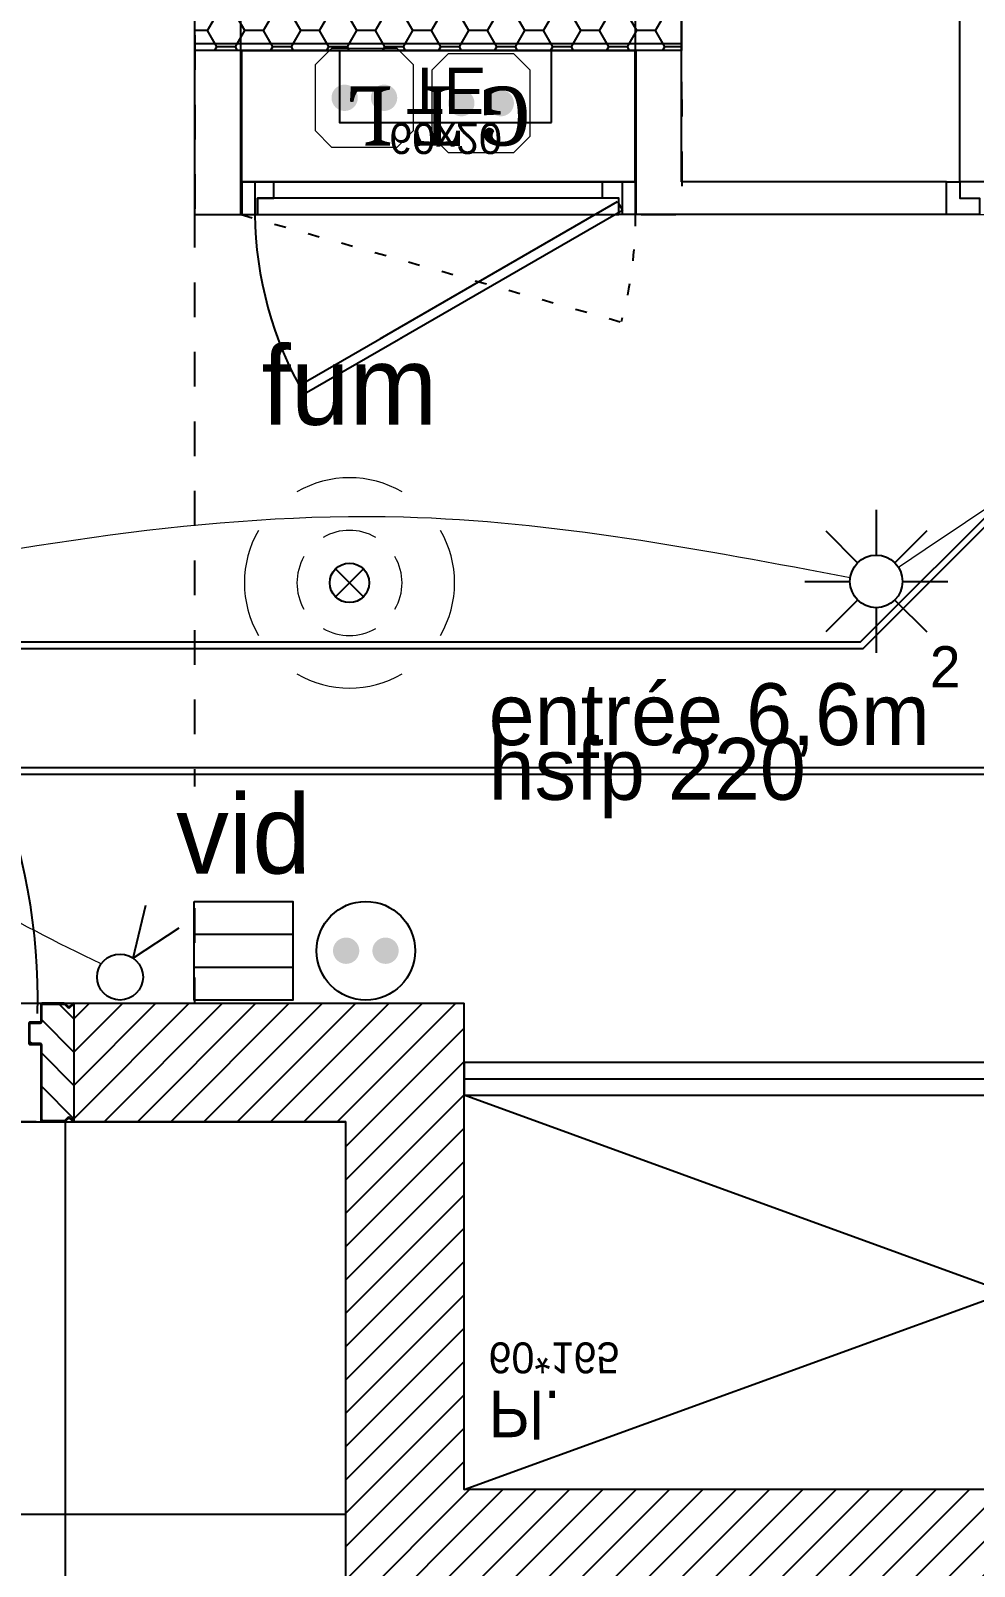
# Model space of a CAD drawing. Header units: centimetres. Extents: x 2648 to 12729, y 1890 to 6224.
# Drawn here: x 10158.8 to 10302.4, y 4214.7 to 4448.4 of the extents above; entities that cross this region are included whole.
import ezdxf
from ezdxf.enums import TextEntityAlignment as Align

# ---------------------------------------------------------------- set-up
doc = ezdxf.new("R2010")
doc.units = ezdxf.units.CM
for name, pattern in [('Style de ligne -13', [0.147638, 0.098425, -0.049213]), ('Style de ligne -18', [0.164042, 0.054681, -0.109361]), ('Style de ligne -5', [0.20828, 0.069425, -0.138855]), ('VW-01', [0.41656, 0.20828, -0.20828])]:
    doc.linetypes.add(name, pattern=pattern)
for name, color, linetype in [('B aménagement intérieur', 252, 'Continuous'), ('B Faux plafonds', 9, 'Continuous'), ('B GÈnÈral_Hatch', 252, 'Continuous'), ('B Général', 252, 'Continuous'), ('C ANNOTATIONS-prestations', 252, 'Continuous'), ('C ANNOTATIONS-prestations_Hatch', 252, 'Continuous'), ('C ANNOTATIONS-texte', 252, 'Continuous'), ('D SURFACES-shab', 252, 'Continuous'), ('F REMPLISSAGE-TE', 252, 'Continuous'), ('F REMPLISSAGE-TE_Hatch', 252, 'Continuous'), ('prlm-MOD-EL', 190, 'Continuous')]:
    doc.layers.add(name, color=color, linetype=linetype)
for name, color, linetype, lineweight in [('prlm-CHAUFF', 4, 'Continuous', 25), ('prlm-ELEC-CFA', 1, 'Continuous', 25), ('prlm-ELEC-CFO', 10, 'Continuous', 25), ('prlm-ELEC-SSI', 6, 'Continuous', 25)]:
    doc.layers.add(name, color=color, linetype=linetype, lineweight=lineweight)
doc.styles.add('Eurostile', font='Eurosti.TTF')
doc.styles.add('prlm-elec-cfa', font='comic.ttf', dxfattribs={"height": 12})
doc.styles.add('prlm-elec-ssi', font='comic.ttf', dxfattribs={"height": 12})
doc.styles.add('prlm-mod', font='cambriaz.ttf', dxfattribs={"height": 18})
pattern_1 = [(-180, (107.5736, 81.019), (-4.261364, -2.4603), [2.84091, -5.68182]), (-60, (107.5736, 81.019), (4.261364, -2.4603), [2.84091, -5.68182]), (-120, (104.7327, 76.0983), (-9e-09, -4.9206), [2.84091, -5.68182])]
pattern_2 = [(45, (0, 0), (2.4253472, -2.6458333), [])]

# ---------------------------------------------------------------- blocks, each defined once
blk = doc.blocks.new('B 80.PP 80')
at = {"layer": 'B Général', "flags": 128}
blk.add_lwpolyline([(-43, 2.5), (-43, 85.5), (-39, 85.5), (-39, 2.5)], close=True, dxfattribs=at)
at = {"layer": 'B Général', "linetype": 'Style de ligne -18', "ltscale": 25.4, "flags": 128}
blk.add_lwpolyline([(46, 2.5), (45.27, 13.33), (43.1, 23.98), (39.53, 34.26), (34.61, 44), (28.44, 53.03), (21.1, 61.19), (12.74, 68.35), (3.5, 74.38), (-6.47, 79.18), (-17, 82.67), (-27.91, 84.79), (-39, 85.5)], dxfattribs=at)
at = {"layer": 'B Général', "linetype": 'Continuous', "flags": 128}
for points in [[(-45, 2.5), (-43, 2.5), (-43, 0), (-40, 0), (-40, -2.5), (-45, -2.5)], [(48, 2.5), (46, 2.5), (46, 0), (43, 0), (43, -2.5), (48, -2.5), (48, -2.5), (48, -2.5), (48, 1.79), (48, 1.79)]]:
    blk.add_lwpolyline(points, close=True, dxfattribs=at)
at = {"layer": 'C ANNOTATIONS-prestations', "insert": (-37.5, 32.5), "char_height": 5.8825, "attachment_point": 1, "rotation": 90, "line_spacing_factor": 0.894142, "style": 'Eurostile'}
blk.add_mtext('PP 83 x 204', dxfattribs=at)
blk = doc.blocks.new('B 80.Groupe-5-1')
at = {"layer": 'B Général', "flags": 128}
for points in [[(-31.46, -5.77), (-31.46, -0.77), (-28.96, -0.77), (-28.96, -3.27), (-26.46, -3.27), (-26.46, -5.77)], [(26.04, -0.77), (26.04, -3.27), (-28.96, -3.27), (-28.96, -0.77)], [(28.54, -5.77), (28.54, -0.77), (26.04, -0.77), (26.04, -3.27), (23.54, -3.27), (23.54, -5.77)]]:
    blk.add_lwpolyline(points, close=True, dxfattribs=at)
blk = doc.blocks.new('B 80.TE')
at = {"layer": 'B Général', "linetype": 'Style de ligne -5', "ltscale": 25.4}
blk.add_line((-31.46, -0.77), (26.39, 15.56), dxfattribs=at)
at = {"layer": 'B Général', "flags": 128}
for points in [[(28.54, -5.77), (28.54, -25.77), (-31.46, -25.77), (-31.46, -5.77)], [(15.79, -14.77), (15.79, -25.77), (-16.46, -25.77), (-16.46, -14.77)]]:
    blk.add_lwpolyline(points, close=True, dxfattribs=at)
at = {"layer": 'B Général', "linetype": 'Style de ligne -5', "ltscale": 25.4}
blk.add_arc((-34.54, -0.77), 63.08, 359.9968, 14.9984, dxfattribs=at)
at = {"layer": 'B Général'}
blk.add_blockref('B 80.Groupe-5-1', (0, 0), dxfattribs=at)
at = {"layer": 'B Général', "insert": (-0.34, -16.07), "char_height": 7.059, "width": 32.25, "attachment_point": 2, "line_spacing_factor": 0.894142, "style": 'Eurostile'}
blk.add_mtext('TE ', dxfattribs=at)
at = {"layer": 'C ANNOTATIONS-prestations', "insert": (-0.34, -14.77), "char_height": 4.706, "width": 32.25, "attachment_point": 8, "line_spacing_factor": 0.894142, "style": 'Eurostile'}
blk.add_mtext('60x20', dxfattribs=at)
blk = doc.blocks.new('B 80.Placard 60.165')
at = {"layer": 'B Général', "linetype": 'Continuous'}
for p, q in [((82.5, 30), (-82.5, -30)), ((-82.5, 30), (82.5, -30))]:
    blk.add_line(p, q, dxfattribs=at)
at = {"layer": 'B Général', "linetype": 'Continuous', "flags": 128}
blk.add_lwpolyline([(82.5, -30), (82.5, 30), (-82.5, 30), (-82.5, -30)], dxfattribs=at)
for points in [[(82.5, -30), (82.5, -35), (-82.5, -35), (-82.5, -30)], [(82.5, -30), (82.5, -32.5), (-2.58, -32.5), (-2.58, -30)], [(2.58, -32.5), (2.58, -35), (-82.5, -35), (-82.5, -32.5)]]:
    blk.add_lwpolyline(points, close=True, dxfattribs=at)
at = {"layer": 'B Général', "insert": (-78.81, 22.03), "char_height": 7.059, "attachment_point": 1, "line_spacing_factor": 0.894142, "style": 'Eurostile'}
blk.add_mtext('Pl.', dxfattribs=at)
at = {"layer": 'C ANNOTATIONS-prestations', "insert": (-78.81, 9.92), "char_height": 4.706, "attachment_point": 4, "line_spacing_factor": 0.894142, "style": 'Eurostile'}
blk.add_mtext('60*165', dxfattribs=at)
blk = doc.blocks.new('B 80.T3 BS 107 (2D)')
at = {"layer": 'B GÈnÈral_Hatch', "linetype": 'Continuous'}
h = blk.add_hatch(dxfattribs=at)
h.set_pattern_fill('PSE', color=256, angle=-180, style=0, pattern_type=2)
h.set_pattern_definition(pattern_1)
h.paths.add_polyline_path([(-69.17, 109.5), (-69.17, 99.5), (-143.3, 99.5), (-143.3, 109.5)])
at = {"layer": 'F REMPLISSAGE-TE_Hatch', "linetype": 'Continuous'}
h = blk.add_hatch(dxfattribs=at)
h.set_pattern_fill('PSE', color=256, angle=-180, style=0, pattern_type=2)
h.set_pattern_definition(pattern_1)
h.paths.add_polyline_path([(-69.17, 108.5), (-69.17, 109.5), (-143.3, 109.5), (-143.3, 108.5)])
h = blk.add_hatch(dxfattribs=at)
h.set_pattern_fill('PSE', color=256, angle=-180, style=0, pattern_type=2)
h.set_pattern_definition(pattern_1)
h.paths.add_polyline_path([(-69.17, 99.5), (-69.17, 108.5), (-143.3, 108.5), (-143.3, 99.5)])
at = {"layer": 'B Faux plafonds', "linetype": 'VW-01', "ltscale": 25.4, "flags": 128}
blk.add_lwpolyline([(-102.3, 328.51), (-102.31, 254.52), (-410.28, 254.51), (-410.28, 161.48), (-267.29, 161.48), (-267.29, 34.48), (-143.3, 34.48), (-143.3, 134.5), (-69.14, 134.5), (-69.24, 43.59), (-66.26, 43.59), (-66.26, 43.57), (78.3, 43.58), (78.3, 263.5), (63.3, 263.5), (63.3, 328.51)], close=True, dxfattribs=at)
at = {"layer": 'B Général', "linetype": 'Continuous'}
for p, q in [((-143.3, 134.5), (-143.3, 104.5)), ((-143.3, 134.5), (-136.3, 134.5)), ((-136.3, 134.5), (-136.3, 104.5)), ((-28.89, 134.5), (-76.28, 134.5)), ((-28.89, 134.5), (-76.28, 134.5)), ((-76.27, 104.5), (-76.28, 134.5)), ((-28.89, 134.5), (-28.89, 129.5)), ((-28.89, 129.5), (-69.27, 129.5)), ((-28.89, 129.5), (-69.27, 129.5)), ((-69.27, 104.5), (-69.27, 129.5)), ((-143.3, 109.5), (-143.3, 99.5)), ((-69.17, 109.5), (-143.3, 109.5)), ((-69.17, 109.5), (-69.17, 99.5))]:
    blk.add_line(p, q, dxfattribs=at)
at = {"layer": 'B Général', "linetype": 'VW-01', "ltscale": 25.4, "flags": 128}
blk.add_lwpolyline([(-263.3, 34.48), (-263.3, 254.48), (-143.3, 254.48), (-143.3, 34.48)], close=True, dxfattribs=at)
at = {"layer": 'D SURFACES-shab', "lineweight": 18, "flags": 128}
for points in [[(-143.3, 34.48), (-143.3, 134.5), (78.3, 134.5), (78.3, 263.5), (62.69, 263.5), (62.69, 328.49), (-102.31, 328.5), (-102.31, 254.52), (-267.3, 254.48), (-267.3, 34.48)], [(-138.3, 43.58), (-69.24, 43.59), (-69.27, 129.5), (78.3, 129.5), (78.3, 43.58), (498.3, 43.58), (498.3, -328.51), (-138.3, -328.51)]]:
    blk.add_lwpolyline(points, close=True, dxfattribs=at)
at = {"layer": 'F REMPLISSAGE-TE', "linetype": 'Continuous'}
blk.add_line((-69.17, 108.5), (-143.3, 108.5), dxfattribs=at)
at = {"layer": 'B Général'}
for name, p in [('B 80.Placard 60.165', (-19.81, 298.51)), ('B 80.TE', (-104.81, 135.27))]:
    blk.add_blockref(name, p, dxfattribs=at)
at = {"layer": 'B Général', "xscale": -1, "rotation": 180}
blk.add_blockref('B 80.PP 80', (16.11, 132), dxfattribs=at)
blk = doc.blocks.new('B 80.PP 93_204 PF1_2h mur20')
at = {"layer": 'B GÈnÈral_Hatch', "linetype": 'Continuous'}
h = blk.add_hatch(dxfattribs=at)
h.set_pattern_fill('50_BETON', color=256, style=0, pattern_type=2)
h.set_pattern_definition(pattern_2)
edge = h.paths.add_edge_path()
edge.add_line((-51.6, -8.95), (-50.94, -8.37))
edge.add_line((-50.94, -8.37), (-50.93, -8.36))
edge.add_arc((-50.79, -8.52), 0.2, 48.9909, 131.0091, ccw=False)
edge.add_line((-50.66, -8.36), (-50.65, -8.37))
edge.add_line((-50.65, -8.37), (-50.1, -8.86))
edge.add_line((-50.1, -8.86), (-50.1, -8.86))
edge.add_arc((-50.06, -8.82), 0.05, 228.9909, 270)
edge.add_line((-50.06, -8.87), (-50.06, -8.87))
edge.add_line((-50.06, -8.87), (-46.7, -8.87))
edge.add_line((-46.7, -8.87), (-46.69, -8.87))
edge.add_arc((-46.69, -8.83), 0.0435, 270, 360)
edge.add_line((-46.65, -8.83), (-46.65, 2.7))
edge.add_arc((-46.48, 2.7), 0.174, 90, 180, ccw=False)
edge.add_line((-46.48, 2.87), (-46.45, 2.87))
edge.add_line((-46.45, 2.87), (-44.9, 2.87))
edge.add_line((-44.9, 2.87), (-44.89, 2.87))
edge.add_arc((-44.89, 2.91), 0.0435, 270, 360)
edge.add_line((-44.85, 2.91), (-44.85, 5.96))
edge.add_arc((-44.89, 5.96), 0.0435, 0, 90)
edge.add_line((-44.89, 6), (-44.9, 6))
edge.add_line((-44.9, 6), (-46.45, 6))
edge.add_line((-46.45, 6), (-46.48, 6))
edge.add_arc((-46.48, 6.17), 0.174, 180, 270, ccw=False)
edge.add_line((-46.65, 6.17), (-46.65, 8.83))
edge.add_arc((-46.69, 8.83), 0.0435, 0, 90)
edge.add_line((-46.69, 8.87), (-46.7, 8.87))
edge.add_line((-46.7, 8.87), (-50.06, 8.87))
edge.add_line((-50.06, 8.87), (-50.06, 8.87))
edge.add_arc((-50.06, 8.82), 0.05, 90, 131.0091)
edge.add_line((-50.1, 8.86), (-50.1, 8.86))
edge.add_line((-50.1, 8.86), (-50.65, 8.37))
edge.add_line((-50.65, 8.37), (-50.66, 8.37))
edge.add_arc((-50.79, 8.52), 0.2, 233.0967, 311.0091, ccw=False)
edge.add_line((-50.91, 8.36), (-50.92, 8.36))
edge.add_line((-50.92, 8.36), (-51.44, 8.81))
edge.add_line((-51.44, 8.81), (-51.44, 8.81))
edge.add_line((-51.44, 8.81), (-51.6, 8.95))
edge.add_line((-51.6, 8.95), (-51.6, -8.95))
h = blk.add_hatch(dxfattribs=at)
h.set_pattern_fill('50_BETON', color=256, style=0, pattern_type=2)
h.set_pattern_definition(pattern_2)
edge = h.paths.add_edge_path()
edge.add_line((51.6, -8.95), (50.94, -8.37))
edge.add_line((50.94, -8.37), (50.93, -8.36))
edge.add_arc((50.79, -8.52), 0.2, 48.9909, 131.0091)
edge.add_line((50.66, -8.36), (50.65, -8.37))
edge.add_line((50.65, -8.37), (50.1, -8.86))
edge.add_line((50.1, -8.86), (50.1, -8.86))
edge.add_arc((50.06, -8.82), 0.05, 270, 311.0091, ccw=False)
edge.add_line((50.06, -8.87), (50.06, -8.87))
edge.add_line((50.06, -8.87), (46.7, -8.87))
edge.add_line((46.7, -8.87), (46.69, -8.87))
edge.add_arc((46.69, -8.83), 0.0435, 180, 270, ccw=False)
edge.add_line((46.65, -8.83), (46.65, 2.7))
edge.add_arc((46.48, 2.7), 0.174, 0, 90)
edge.add_line((46.48, 2.87), (46.45, 2.87))
edge.add_line((46.45, 2.87), (44.9, 2.87))
edge.add_line((44.9, 2.87), (44.89, 2.87))
edge.add_arc((44.89, 2.91), 0.0435, 180, 270, ccw=False)
edge.add_line((44.85, 2.91), (44.85, 5.96))
edge.add_arc((44.89, 5.96), 0.0435, 90, 180, ccw=False)
edge.add_line((44.89, 6), (44.9, 6))
edge.add_line((44.9, 6), (46.45, 6))
edge.add_line((46.45, 6), (46.48, 6))
edge.add_arc((46.48, 6.17), 0.174, 270, 360)
edge.add_line((46.65, 6.17), (46.65, 8.83))
edge.add_arc((46.69, 8.83), 0.0435, 90, 180, ccw=False)
edge.add_line((46.69, 8.87), (46.7, 8.87))
edge.add_line((46.7, 8.87), (50.06, 8.87))
edge.add_line((50.06, 8.87), (50.06, 8.87))
edge.add_arc((50.06, 8.82), 0.05, 48.9909, 90, ccw=False)
edge.add_line((50.1, 8.86), (50.1, 8.86))
edge.add_line((50.1, 8.86), (50.65, 8.37))
edge.add_line((50.65, 8.37), (50.66, 8.37))
edge.add_arc((50.79, 8.52), 0.2, 228.9909, 306.9033)
edge.add_line((50.91, 8.36), (50.92, 8.36))
edge.add_line((50.92, 8.36), (51.44, 8.81))
edge.add_line((51.44, 8.81), (51.44, 8.81))
edge.add_line((51.44, 8.81), (51.6, 8.95))
edge.add_line((51.6, 8.95), (51.6, -8.95))
at = {"layer": 'B Général', "linetype": 'Style de ligne -13', "ltscale": 25.4}
for p, q in [((46.7, 9), (-46.7, 9)), ((46.7, -9), (-46.7, -9))]:
    blk.add_line(p, q, dxfattribs=at)
at = {"layer": 'B Général', "linetype": 'Continuous', "flags": 128}
for points in [[(45, 12), (48.5, 12), (48.5, 10), (50, 10), (50.01, 106), (48.51, 106), (48.51, 104), (45.01, 104)], [(0, -20.5), (-14, -41.85), (14, -41.85)]]:
    blk.add_lwpolyline(points, close=True, dxfattribs=at)
for points in [[(-46.5, 8.83), (-46.5, 6.17, 0.414214), (-46.46, 6.13), (-46.45, 6.13), (-44.9, 6.13), (-44.87, 6.13, -0.414214), (-44.7, 5.96), (-44.7, 2.91, -0.414214), (-44.87, 2.74), (-44.9, 2.74), (-46.45, 2.74), (-46.46, 2.74, 0.414214), (-46.5, 2.7), (-46.5, -8.83, -0.414214), (-46.67, -9), (-46.7, -9), (-50.06, -9), (-50.07, -9, -0.18087), (-50.2, -8.95), (-50.2, -8.95), (-50.76, -8.47), (-50.76, -8.46, 0.373975), (-50.83, -8.46), (-50.83, -8.47), (-51.49, -9.04), (-51.6, -8.95), (-50.94, -8.37), (-50.93, -8.36, -0.373975), (-50.66, -8.36), (-50.65, -8.37), (-50.1, -8.86), (-50.1, -8.86, 0.18087), (-50.06, -8.87), (-50.06, -8.87), (-46.7, -8.87), (-46.69, -8.87, 0.414214), (-46.65, -8.83), (-46.65, 2.7, -0.414214), (-46.48, 2.87), (-46.45, 2.87), (-44.9, 2.87), (-44.89, 2.87, 0.414214), (-44.85, 2.91), (-44.85, 5.96, 0.414214), (-44.89, 6), (-44.9, 6), (-46.45, 6), (-46.48, 6, -0.414214), (-46.65, 6.17), (-46.65, 8.83, 0.414214), (-46.69, 8.87), (-46.7, 8.87), (-50.06, 8.87), (-50.06, 8.87, 0.18087), (-50.1, 8.86), (-50.1, 8.86), (-50.65, 8.37), (-50.66, 8.37, -0.353689), (-50.91, 8.36), (-50.92, 8.36), (-51.44, 8.81), (-51.44, 8.81), (-51.6, 8.95), (-51.49, 9.04), (-50.88, 8.51, 0.385556), (-50.77, 8.46), (-50.76, 8.47), (-50.2, 8.95), (-50.2, 8.95, -0.18087), (-50.07, 9), (-50.06, 9), (-46.7, 9), (-46.67, 9, -0.414214)], [(46.5, 8.83), (46.5, 6.17, -0.414214), (46.46, 6.13), (46.45, 6.13), (44.9, 6.13), (44.87, 6.13, 0.414214), (44.7, 5.96), (44.7, 2.91, 0.414214), (44.87, 2.74), (44.9, 2.74), (46.45, 2.74), (46.46, 2.74, -0.414214), (46.5, 2.7), (46.5, -8.83, 0.414214), (46.67, -9), (46.7, -9), (50.06, -9), (50.07, -9, 0.18087), (50.2, -8.95), (50.2, -8.95), (50.76, -8.47), (50.76, -8.46, -0.373975), (50.83, -8.46), (50.83, -8.47), (51.49, -9.04), (51.6, -8.95), (50.94, -8.37), (50.93, -8.36, 0.373975), (50.66, -8.36), (50.65, -8.37), (50.1, -8.86), (50.1, -8.86, -0.18087), (50.06, -8.87), (50.06, -8.87), (46.7, -8.87), (46.69, -8.87, -0.414214), (46.65, -8.83), (46.65, 2.7, 0.414214), (46.48, 2.87), (46.45, 2.87), (44.9, 2.87), (44.89, 2.87, -0.414214), (44.85, 2.91), (44.85, 5.96, -0.414214), (44.89, 6), (44.9, 6), (46.45, 6), (46.48, 6, 0.414214), (46.65, 6.17), (46.65, 8.83, -0.414214), (46.69, 8.87), (46.7, 8.87), (50.06, 8.87), (50.06, 8.87, -0.18087), (50.1, 8.86), (50.1, 8.86), (50.65, 8.37), (50.66, 8.37, 0.353689), (50.91, 8.36), (50.92, 8.36), (51.44, 8.81), (51.44, 8.81), (51.6, 8.95), (51.49, 9.04), (50.88, 8.51, -0.385556), (50.77, 8.46), (50.76, 8.47), (50.2, 8.95), (50.2, 8.95, 0.18087), (50.07, 9), (50.06, 9), (46.7, 9), (46.67, 9, 0.414214)]]:
    blk.add_lwpolyline(points, format="xyb", close=True, dxfattribs=at)
at = {"layer": 'B Général', "linetype": 'Continuous'}
blk.add_circle((48.5, 9.5), 0.5, dxfattribs=at)
blk.add_arc((48.5, 9.5), 94.5, 90, 181.2323, dxfattribs=at)
at = {"layer": 'C ANNOTATIONS-prestations', "insert": (25.17, 12.23), "char_height": 7.059, "attachment_point": 1, "rotation": 90, "line_spacing_factor": 0.894142, "style": 'Eurostile'}
blk.add_mtext('PP 93*204\\PPF 1/2h\\P', dxfattribs=at)
blk = doc.blocks.new('xi.PCGTL')
at = {"layer": 'prlm-ELEC-CFO', "color": 0, "lineweight": 0}
blk.add_lwpolyline([(-7.5, -5), (-5, -7.5), (5, -7.5), (7.5, -5), (7.5, 5), (5, 7.5), (-5, 7.5), (-7.5, 5)], close=True, dxfattribs=at)
at = {"layer": 'prlm-ELEC-CFO', "color": 0, "linetype": 'ByBlock', "lineweight": 5, "const_width": 2}
for points in [[(-4, 0, 1), (-2, 0, 1)], [(2, 0, 1), (4, 0, 1)]]:
    blk.add_lwpolyline(points, format="xyb", close=True, dxfattribs=at)
blk = doc.blocks.new('xi.PC')
at = {"color": 0, "lineweight": 5}
blk.add_wipeout([(-7.5, -7.5), (7.5, -7.5), (7.5, 7.5), (-7.5, 7.5)], dxfattribs=at).dxf.layer = 'prlm-ELEC-CFO'
at = {"layer": 'prlm-ELEC-CFO', "color": 0, "linetype": 'ByBlock', "lineweight": 5, "const_width": 2}
for points in [[(-4, 0, 1), (-2, 0, 1)], [(2, 0, 1), (4, 0, 1)]]:
    blk.add_lwpolyline(points, format="xyb", close=True, dxfattribs=at)
at = {"layer": 'prlm-ELEC-CFO', "color": 0, "linetype": 'ByBlock', "lineweight": -2}
blk.add_circle((0, 0), 7.5, dxfattribs=at)
blk = doc.blocks.new('xi.VID')
at = {"layer": 'prlm-ELEC-CFA', "color": 0, "linetype": 'ByBlock', "lineweight": -2, "flags": 128}
blk.add_lwpolyline([(-7.5, 7.5), (7.5, 7.5), (7.5, -7.5), (-7.5, -7.5)], close=True, dxfattribs=at)
at = {"layer": 'prlm-ELEC-CFA', "color": 0}
for points in [[(-7.5, 2.5), (7.5, 2.5)], [(-7.5, -2.5), (7.5, -2.5)]]:
    blk.add_lwpolyline(points, dxfattribs=at)
blk = doc.blocks.new('xi.FUM')
at = {"color": 0}
blk.add_wipeout([(-10.61, -10.61), (-15, 0), (-10.61, 10.61), (0, 15), (10.61, 10.61), (15, 0), (10.61, -10.61), (0, -15)], dxfattribs=at).dxf.layer = 'prlm-ELEC-SSI'
at = {"layer": 'prlm-ELEC-SSI', "color": 0}
for points in [[(-2.12, 2.12), (2.12, -2.12)], [(2.12, 2.12), (-2.12, -2.12)]]:
    blk.add_lwpolyline(points, dxfattribs=at)
blk.add_circle((0, 0), 3, dxfattribs=at)
at = {"layer": 'prlm-ELEC-SSI', "color": 0, "lineweight": 13}
for radius, start, end in [(16, 60, 120), (16, 150, 210), (8, 60, 120), (16, 330, 30), (8, 150, 210), (8, 330, 30), (8, 240, 300), (16, 240, 300)]:
    blk.add_arc((0, 0), radius, start, end, dxfattribs=at)
blk = doc.blocks.new('xi.VV')
at = {"layer": 'prlm-ELEC-CFO', "color": 0}
blk.add_lwpolyline([(6.95, 3.42), (0.01, -1.13), (1.91, 6.95)], dxfattribs=at)
blk.add_circle((-2, -4), 3.5, dxfattribs=at)
blk = doc.blocks.new('xi.SPOT')
at = {"color": 0, "lineweight": 5}
blk.add_wipeout([(-4, 0), (-2.83, -2.83), (0, -4), (2.83, -2.83), (4, 0), (2.83, 2.83), (0, 4), (-2.83, 2.83)], dxfattribs=at).dxf.layer = 'prlm-ELEC-CFO'
at = {"layer": 'prlm-ELEC-CFO', "color": 0, "linetype": 'ByBlock', "lineweight": -2, "flags": 128}
for points in [[(0, 10.88), (0, 4)], [(-7.69, 7.69), (-2.83, 2.83)], [(7.69, 7.69), (2.83, 2.83)], [(-10.88, 0), (-4, 0)], [(4, 0), (10.88, 0)], [(-2.83, -2.83), (-7.69, -7.69)], [(0, -4), (0, -10.88)], [(2.83, -2.83), (7.69, -7.69)]]:
    blk.add_lwpolyline(points, dxfattribs=at)
at = {"layer": 'prlm-ELEC-CFO', "color": 0, "linetype": 'ByBlock', "lineweight": -2}
blk.add_circle((0, 0), 4, dxfattribs=at)
blk = doc.blocks.new('xi.gtl')
at = {"layer": 'prlm-MOD-EL', "color": 0}
for points in [[(2.8, 22.99), (2.02, 24.35), (50.51, 52.34), (51.28, 50.98)], [(0, 25), (2.02, 25), (2.02, 20), (0, 20)], [(60, 25), (57.98, 25), (57.98, 20), (60, 20)], [(0, 20), (60, 20), (60, 0), (0, 0)]]:
    blk.add_lwpolyline(points, close=True, dxfattribs=at)
blk.add_arc((2.02, 24.35), 55.99, 0.6678, 30, dxfattribs=at)
at = {"layer": 'prlm-MOD-EL', "color": 0, "style": 'prlm-mod', "flags": 8}
blk.add_attdef('GTL', text='', height=9, dxfattribs=at).set_placement((30, 10), align=Align.MIDDLE_CENTER)

msp = doc.modelspace()

# ---------------------------------------------------------------- hatches: boundary and pattern name
at = {"layer": 'B GÈnÈral_Hatch', "linetype": 'Continuous'}
h = msp.add_hatch(dxfattribs=at)
h.set_pattern_fill('50_BETON', color=256, style=0, pattern_type=2)
h.set_pattern_definition(pattern_2)
h.paths.add_polyline_path([(10206.786, 4282.368), (10224.786, 4300.369), (10165.413, 4300.366), (10165.414, 4282.366)])
h = msp.add_hatch(dxfattribs=at)
h.set_pattern_fill('50_BETON', color=256, style=0, pattern_type=2)
h.set_pattern_definition(pattern_2)
h.paths.add_polyline_path([(10224.786, 4300.369), (10206.786, 4282.368), (10206.786, 4152.409), (10224.786, 4134.409)])
h = msp.add_hatch(dxfattribs=at)
h.set_pattern_fill('50_BETON', color=256, style=0, pattern_type=2)
h.set_pattern_definition(pattern_2)
h.paths.add_polyline_path([(10835.388, 4208.388), (10835.388, 4226.388), (10224.786, 4226.408), (10224.786, 4208.408)])
at = {"layer": 'C ANNOTATIONS-prestations_Hatch', "linetype": 'Continuous'}
h = msp.add_hatch(dxfattribs=at)
h.set_pattern_fill('DALETTES TERRASSE 50X50', color=256, scale=1.406016, style=0, pattern_type=2)
h.set_pattern_definition([(0, (9531.354, 4152.3), (4e-15, -70.301), []), (-90, (9531.354, 4152.3), (70.301, 0), [])])
h.paths.add_polyline_path([(9060.796, 4282.297), (9060.796, 3065.389), (9190.796, 3065.389), (9190.796, 3716.389), (9189.484, 3716.389), (9189.484, 4137.39), (9812.796, 4137.39), (9812.796, 4152.409), (10206.786, 4152.297), (10206.786, 4282.297)])

# ---------------------------------------------------------------- linework, layer by layer
at = {"layer": 'B Général', "linetype": 'Continuous', "lineweight": 18}
for p, q in [((10165.413, 4300.366), (10224.786, 4300.369)), ((10224.786, 4226.408), (10224.786, 4300.369)), ((10165.414, 4282.366), (10206.786, 4282.368)), ((10206.786, 4152.409), (10206.786, 4282.368)), ((10224.786, 4226.408), (10390.391, 4226.403))]:
    msp.add_line(p, q, dxfattribs=at)
at = {"layer": 'B Général', "linetype": 'Continuous'}
for p, q in [((10165.413, 4300.366), (10224.786, 4300.369)), ((10165.414, 4282.366), (10165.413, 4300.366)), ((10224.786, 4226.408), (10224.786, 4300.369)), ((10165.414, 4282.366), (10206.786, 4282.368)), ((10206.786, 4152.409), (10206.786, 4282.368)), ((10224.786, 4226.408), (10390.391, 4226.403))]:
    msp.add_line(p, q, dxfattribs=at)
at = {"layer": 'C ANNOTATIONS-prestations', "linetype": 'Continuous', "flags": 128}
msp.add_lwpolyline([(9060.796, 4282.297), (9060.796, 3065.389), (9190.796, 3065.389), (9190.796, 3716.389), (9189.484, 3716.389), (9189.484, 4137.39), (9812.796, 4137.39), (9812.796, 4152.409), (10206.786, 4152.297), (10206.786, 4282.297)], close=True, dxfattribs=at)
at = {"layer": 'prlm-CHAUFF', "ltscale": 50}
for p, q in [((9912.928, 4336.248), (10305.917, 4336.248)), ((9912.928, 4335.248), (10306.331, 4335.248))]:
    msp.add_line(p, q, dxfattribs=at)
at = {"layer": 'prlm-ELEC-CFO', "lineweight": 13}
for points in [[(10391.9, 4402.661), (10358.664, 4400.652), (10290.906, 4366.661)], [(10169.506, 4306.353), (10134.772, 4330.309), (10122.872, 4360.354)]]:
    msp.add_spline(points, degree=3, dxfattribs=at)

# ---------------------------------------------------------------- block references
at = {"layer": 'B aménagement intérieur', "xscale": -1, "rotation": 180}
msp.add_blockref('B 80.T3 BS 107 (2D)', (10327.092, 4554.878), dxfattribs=at)
at = {"layer": 'B Général', "xscale": -1, "rotation": 0.003575057877928803}
msp.add_blockref('B 80.PP 93_204 PF1_2h mur20', (10113.813, 4291.362), dxfattribs=at)
at = {"layer": 'prlm-ELEC-CFA'}
msp.add_blockref('xi.VID', (10191.187, 4308.367), dxfattribs=at)
at = {"layer": 'prlm-ELEC-CFO'}
for name, p in [('xi.PCGTL', (10209.583, 4438.16)), ('xi.PCGTL', (10227.346, 4437.341)), ('xi.VV', (10174.388, 4308.366))]:
    msp.add_blockref(name, p, dxfattribs=at)

# ---------------------------------------------------------------- texts
at = {"layer": 'C ANNOTATIONS-texte', "char_height": 9.412, "attachment_point": 1, "line_spacing_factor": 0.894142, "style": 'Eurostile'}
for s, insert, width in [('entrée 6,6m{\\H0.6667x;\\S2^ ;}', (10228.5, 4354.714), 93.7532), ('hsfp 220', (10228.5, 4340.744), 106.0944)]:
    msp.add_mtext(s, dxfattribs=dict(at, insert=insert, width=width))

# ---------------------------------------------------------------- next in the draw order: block references
at = {"layer": 'prlm-ELEC-CFO'}
msp.add_blockref('xi.PC', (10209.807, 4308.368), dxfattribs=at)
at = {"layer": 'prlm-ELEC-SSI'}
msp.add_blockref('xi.FUM', (10207.316, 4364.338), dxfattribs=at)

# ---------------------------------------------------------------- next in the draw order: texts
at = {"layer": 'prlm-ELEC-CFA', "lineweight": 20, "insert": (10191.186, 4326.031), "char_height": 12, "attachment_point": 5, "line_spacing_factor": 0.8, "style": 'prlm-elec-cfa', "bg_fill": 3, "box_fill_scale": 1.1, "bg_fill_color": 256, "bg_fill_transparency": 0}
msp.add_mtext('vid', dxfattribs=at)
at = {"layer": 'prlm-ELEC-SSI', "lineweight": 20, "insert": (10207.316, 4394.312), "char_height": 12, "attachment_point": 5, "line_spacing_factor": 0.8, "style": 'prlm-elec-ssi', "bg_fill": 3, "box_fill_scale": 1.1, "bg_fill_color": 256, "bg_fill_transparency": 0}
msp.add_mtext('fum', dxfattribs=at)

# ---------------------------------------------------------------- next in the draw order: linework, layer by layer
at = {"layer": 'prlm-ELEC-CFO', "lineweight": 13}
msp.add_spline([(10283.534, 4365.105), (10215.548, 4374.33), (10126.217, 4364.102)], degree=3, dxfattribs=at)

# ---------------------------------------------------------------- next in the draw order: block references
at = {"layer": 'prlm-MOD-EL', "rotation": 179.9999999999557}
msp.add_blockref('xi.gtl', (10250.92, 4445.38), dxfattribs=at).add_auto_attribs({'GTL': 'G T L'})

# ---------------------------------------------------------------- next in the draw order: block references
at = {"layer": 'prlm-ELEC-CFO'}
msp.add_blockref('xi.SPOT', (10287.498, 4364.567), dxfattribs=at)

# ---------------------------------------------------------------- next in the draw order: linework, layer by layer
at = {"layer": 'prlm-CHAUFF', "ltscale": 50}
for p, q in [((10285.093, 4355.348), (10358.202, 4428.457)), ((10285.507, 4354.348), (10359.202, 4428.043)), ((9912.828, 4355.348), (10285.093, 4355.348)), ((9912.828, 4354.348), (10285.507, 4354.348))]:
    msp.add_line(p, q, dxfattribs=at)

doc.saveas('drawing.dxf')
